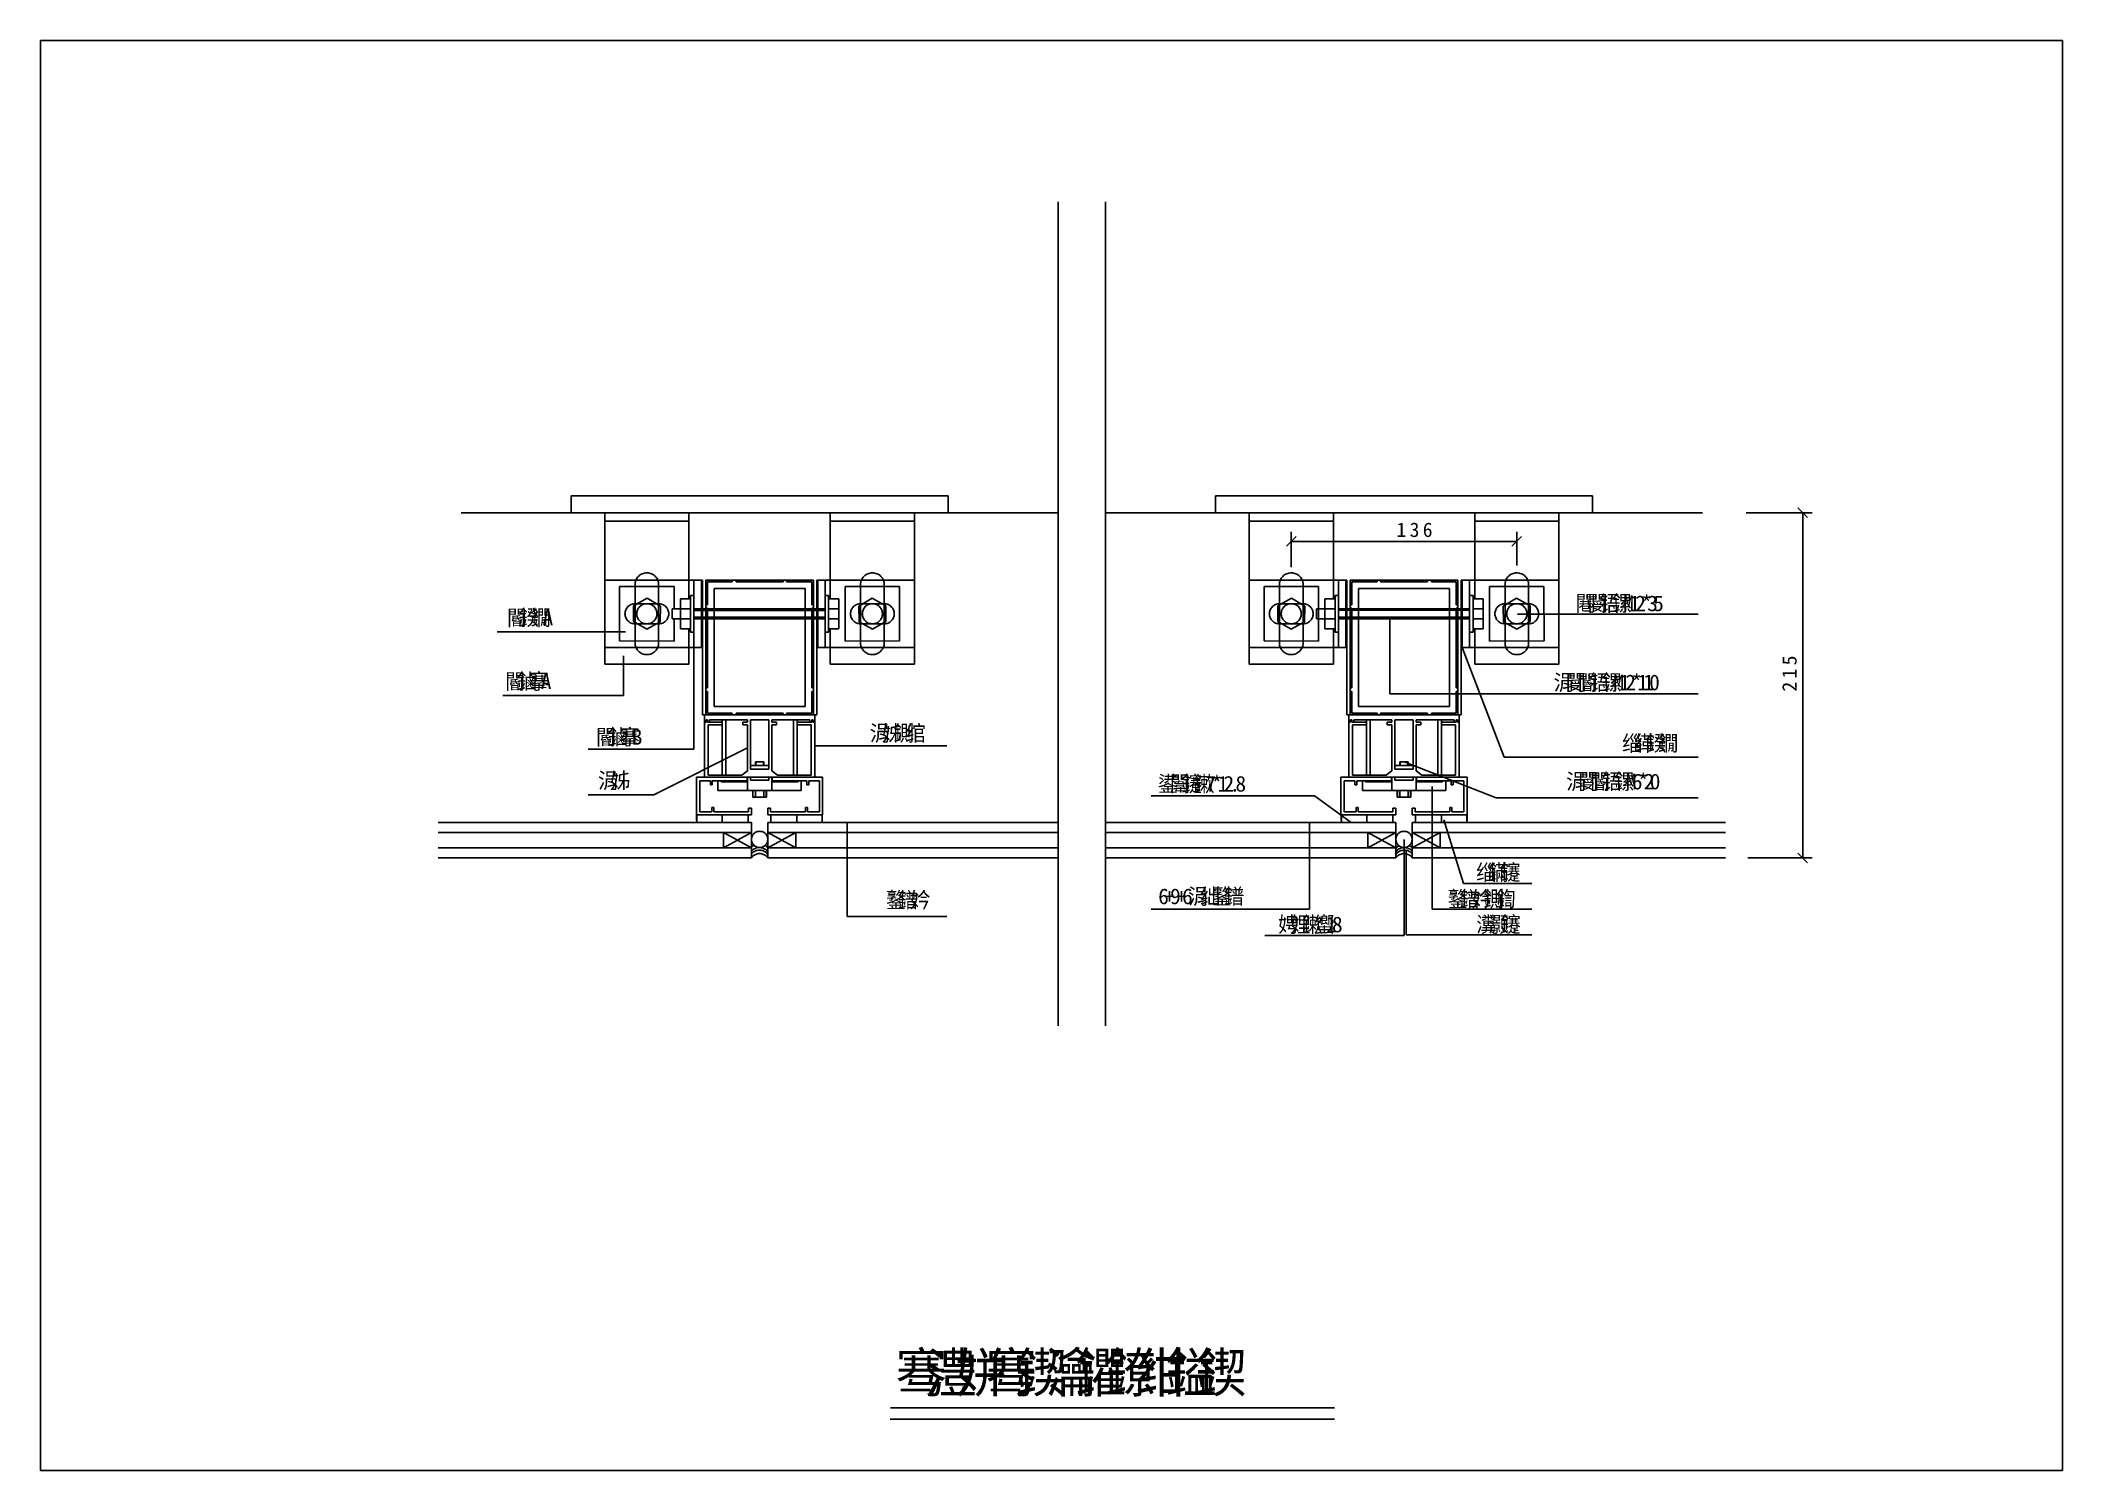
# Model space of a CAD drawing. Header units: metres. Extents: x 0 to 420, y 0 to 297.
import ezdxf

# ---------------------------------------------------------------- set-up
doc = ezdxf.new("R2010")
doc.units = ezdxf.units.M

msp = doc.modelspace()

# ---------------------------------------------------------------- linework, layer by layer
for p, q in [((420, 297), (0, 297)), ((0, 297), (0, 0)), ((420, 0), (420, 297)), ((211.39, 263.51), (211.39, 92.34)), ((221.21, 263.51), (221.21, 92.34)), ((188.53, 202.4), (110.22, 202.4)), ((110.22, 202.4), (110.22, 198.91)), ((110.22, 202.4), (110.22, 198.91)), ((188.53, 202.4), (188.53, 198.91)), ((188.53, 202.4), (188.53, 198.91)), ((244.07, 202.4), (322.37, 202.4)), ((244.07, 202.4), (244.07, 198.91)), ((244.07, 202.4), (244.07, 198.91)), ((322.37, 202.4), (322.37, 198.91)), ((322.37, 202.4), (322.37, 198.91)), ((211.39, 198.91), (87.36, 198.91)), ((117.22, 198.91), (117.22, 167.44)), ((134.7, 198.91), (134.7, 181.04)), ((164.06, 198.91), (164.06, 181.04)), ((181.54, 198.91), (181.54, 167.44)), ((221.21, 198.91), (345.23, 198.91)), ((251.06, 198.91), (251.06, 167.44)), ((268.54, 198.91), (268.54, 181.04)), ((297.9, 198.91), (297.9, 181.04)), ((315.38, 198.91), (315.38, 167.44)), ((354.25, 198.91), (368.02, 198.91)), ((367.02, 197.91), (365.02, 199.91)), ((366.02, 198.91), (366.02, 127.24)), ((117.22, 197.16), (134.7, 197.16)), ((181.54, 197.16), (164.06, 197.16)), ((251.06, 197.16), (268.54, 197.16)), ((260.8, 193.97), (258.8, 191.97)), ((259.8, 187.61), (259.8, 194.97)), ((315.38, 197.16), (297.9, 197.16)), ((305.64, 191.97), (307.64, 193.97)), ((306.64, 187.99), (306.64, 194.97)), ((259.8, 192.97), (306.64, 192.97)), ((117.22, 184.92), (137.49, 184.92)), ((135.74, 184.92), (135.74, 170.94)), ((137.28, 184.92), (137.28, 170.94)), ((137.49, 184.92), (137.49, 156.96)), ((138.19, 184.92), (138.19, 156.96)), ((160.57, 184.92), (138.19, 184.92)), ((143.7, 184.92), (143.7, 184.58)), ((144.5, 184.92), (144.5, 184.58)), ((154.26, 184.92), (154.26, 184.58)), ((154.93, 184.92), (154.93, 184.58)), ((160.57, 184.92), (160.57, 156.96)), ((161.26, 184.92), (161.26, 156.96)), ((181.54, 184.92), (161.26, 184.92)), ((161.48, 184.92), (161.48, 170.94)), ((163.01, 184.92), (163.01, 170.94)), ((251.06, 184.92), (271.33, 184.92)), ((269.59, 184.92), (269.59, 170.94)), ((271.12, 184.92), (271.12, 170.94)), ((271.33, 184.92), (271.33, 156.96)), ((272.03, 184.92), (272.03, 156.96)), ((272.03, 184.92), (294.41, 184.92)), ((277.66, 184.92), (277.66, 184.58)), ((278.34, 184.92), (278.34, 184.58)), ((288.1, 184.92), (288.1, 184.58)), ((288.9, 184.92), (288.9, 184.58)), ((294.41, 184.92), (294.41, 156.96)), ((295.11, 184.92), (295.11, 156.96)), ((315.38, 184.92), (295.11, 184.92)), ((295.32, 184.92), (295.32, 170.94)), ((296.85, 184.92), (296.85, 170.94)), ((131.62, 183.58), (120.3, 183.59)), ((120.3, 183.59), (120.3, 172.28)), ((125.99, 181.16), (123.18, 179.57)), ((123.51, 184.35), (123.51, 171.51)), ((128.76, 179.51), (125.99, 181.16)), ((128.4, 184.35), (128.4, 171.51)), ((131.61, 178.98), (131.62, 183.58)), ((132.95, 181.04), (132.95, 174.82)), ((132.95, 181.04), (135.05, 181.04)), ((135.05, 181.74), (135.05, 174.12)), ((135.05, 181.74), (135.74, 181.74)), ((138.54, 184.58), (138.54, 179.79)), ((143.7, 184.58), (138.54, 184.58)), ((139.94, 183.18), (139.94, 158.71)), ((158.82, 183.18), (139.94, 183.18)), ((154.26, 184.58), (144.5, 184.58)), ((160.22, 184.58), (154.93, 184.58)), ((158.82, 183.18), (158.82, 158.71)), ((160.22, 184.58), (160.22, 179.79)), ((163.71, 181.74), (163.01, 181.74)), ((163.71, 181.74), (163.71, 174.12)), ((165.81, 181.04), (163.71, 181.04)), ((165.81, 181.04), (165.81, 174.82)), ((167.14, 183.58), (178.45, 183.59)), ((167.15, 172.27), (167.14, 183.58)), ((169.99, 179.51), (172.77, 181.16)), ((170.35, 184.35), (170.35, 171.51)), ((172.77, 181.16), (175.58, 179.57)), ((175.25, 184.35), (175.25, 171.51)), ((178.45, 183.59), (178.46, 172.28)), ((254.15, 183.59), (254.14, 172.28)), ((265.46, 183.58), (254.15, 183.59)), ((259.83, 181.16), (257.02, 179.57)), ((257.35, 184.35), (257.35, 171.51)), ((262.61, 179.51), (259.83, 181.16)), ((262.24, 184.35), (262.24, 171.51)), ((265.45, 172.27), (265.46, 183.58)), ((266.79, 181.04), (266.79, 174.82)), ((266.79, 181.04), (268.89, 181.04)), ((268.89, 181.74), (268.89, 174.12)), ((268.89, 181.74), (269.59, 181.74)), ((272.38, 184.58), (272.38, 179.79)), ((272.38, 184.58), (277.66, 184.58)), ((273.78, 183.18), (273.78, 158.71)), ((273.78, 183.18), (292.66, 183.18)), ((278.34, 184.58), (288.1, 184.58)), ((288.9, 184.58), (294.06, 184.58)), ((292.66, 183.18), (292.66, 158.71)), ((294.06, 184.58), (294.06, 179.79)), ((297.55, 181.74), (296.85, 181.74)), ((297.55, 181.74), (297.55, 174.12)), ((299.65, 181.04), (297.55, 181.04)), ((299.65, 181.04), (299.65, 174.82)), ((300.98, 183.58), (312.29, 183.59)), ((300.99, 172.27), (300.98, 183.58)), ((303.83, 179.51), (306.61, 181.16)), ((304.2, 184.35), (304.2, 171.51)), ((306.61, 181.16), (309.42, 179.57)), ((309.09, 184.35), (309.09, 171.51)), ((312.29, 183.59), (312.3, 172.28)), ((123.18, 179.57), (123.15, 176.35)), ((123.51, 180.03), (128.4, 180.03)), ((128.73, 176.29), (128.76, 179.51)), ((131.2, 178.98), (131.2, 176.88)), ((132.95, 178.98), (131.2, 178.98)), ((132.95, 176.88), (131.2, 176.88)), ((131.61, 172.27), (131.61, 176.88)), ((132.95, 178.98), (135.05, 178.98)), ((132.95, 176.88), (135.05, 176.88)), ((163.01, 178.98), (135.74, 178.98)), ((163.01, 178.62), (135.74, 178.62)), ((162.94, 177.25), (135.74, 177.25)), ((163.01, 176.88), (135.74, 176.88)), ((138.19, 179.79), (138.54, 179.79)), ((138.19, 179.07), (138.54, 179.07)), ((138.54, 179.07), (138.54, 162.53)), ((138.54, 179.07), (138.54, 162.53)), ((160.57, 179.79), (160.22, 179.79)), ((160.22, 179.07), (160.22, 162.53)), ((160.57, 179.07), (160.22, 179.07)), ((165.81, 178.98), (163.71, 178.98)), ((165.81, 176.88), (163.71, 176.88)), ((170.03, 176.29), (169.99, 179.51)), ((175.25, 180.03), (170.35, 180.03)), ((175.58, 179.57), (175.61, 176.35)), ((257.02, 179.57), (256.99, 176.35)), ((257.35, 180.03), (262.24, 180.03)), ((262.57, 176.29), (262.61, 179.51)), ((265.04, 178.98), (265.04, 176.88)), ((265.04, 178.98), (266.79, 178.98)), ((265.04, 176.88), (266.79, 176.88)), ((266.79, 178.98), (268.89, 178.98)), ((266.79, 176.88), (268.89, 176.88)), ((269.59, 178.98), (296.85, 178.98)), ((269.59, 178.69), (296.85, 178.69)), ((269.59, 176.88), (296.85, 176.88)), ((269.66, 177.25), (296.93, 177.25)), ((272.03, 179.79), (272.38, 179.79)), ((272.03, 179.07), (272.38, 179.07)), ((272.38, 179.07), (272.38, 162.53)), ((280.26, 176.88), (280.26, 161.31)), ((294.41, 179.79), (294.06, 179.79)), ((294.06, 179.07), (294.06, 162.53)), ((294.06, 179.07), (294.06, 162.53)), ((294.41, 179.07), (294.06, 179.07)), ((299.65, 178.98), (297.55, 178.98)), ((299.65, 176.88), (297.55, 176.88)), ((303.87, 176.29), (303.83, 179.51)), ((309.09, 180.03), (304.2, 180.03)), ((306.78, 177.86), (344.3, 177.86)), ((309.42, 179.57), (309.45, 176.35)), ((121.54, 174.17), (94.85, 174.17)), ((120.3, 172.28), (131.61, 172.27)), ((123.15, 176.35), (125.92, 174.71)), ((123.51, 175.84), (128.4, 175.84)), ((125.92, 174.71), (128.73, 176.29)), ((132.95, 174.82), (135.05, 174.82)), ((134.7, 174.82), (134.7, 167.44)), ((135.05, 174.12), (135.74, 174.12)), ((135.74, 174.12), (135.74, 149.83)), ((163.71, 174.12), (163.01, 174.12)), ((165.81, 174.82), (163.71, 174.82)), ((164.06, 174.82), (164.06, 167.44)), ((178.46, 172.28), (167.15, 172.27)), ((172.84, 174.71), (170.03, 176.29)), ((175.25, 175.84), (170.35, 175.84)), ((175.61, 176.35), (172.84, 174.71)), ((254.14, 172.28), (265.45, 172.27)), ((256.99, 176.35), (259.76, 174.71)), ((257.35, 175.84), (262.24, 175.84)), ((259.76, 174.71), (262.57, 176.29)), ((266.79, 174.82), (268.89, 174.82)), ((268.54, 174.82), (268.54, 167.44)), ((268.89, 174.12), (269.59, 174.12)), ((297.55, 174.12), (296.85, 174.12)), ((299.65, 174.82), (297.55, 174.82)), ((297.9, 174.82), (297.9, 167.44)), ((312.3, 172.28), (300.99, 172.27)), ((306.68, 174.71), (303.87, 176.29)), ((309.09, 175.84), (304.2, 175.84)), ((309.45, 176.35), (306.68, 174.71)), ((117.22, 170.94), (137.49, 170.94)), ((121.1, 169.17), (121.1, 160.98)), ((181.54, 170.94), (161.26, 170.94)), ((251.06, 170.94), (271.33, 170.94)), ((315.38, 170.94), (295.11, 170.94)), ((295.32, 170.94), (304.02, 148.18)), ((117.22, 167.44), (134.7, 167.44)), ((181.54, 167.44), (164.06, 167.44)), ((251.06, 167.44), (268.54, 167.44)), ((315.38, 167.44), (297.9, 167.44)), ((121.1, 160.98), (96.07, 160.98)), ((138.19, 162.53), (138.54, 162.53)), ((138.19, 161.81), (138.54, 161.81)), ((138.54, 161.81), (138.54, 157.31)), ((160.57, 162.53), (160.22, 162.53)), ((160.22, 161.81), (160.22, 157.31)), ((160.57, 161.81), (160.22, 161.81)), ((272.03, 162.53), (272.38, 162.53)), ((272.03, 161.81), (272.38, 161.81)), ((272.38, 161.81), (272.38, 157.31)), ((280.26, 161.31), (344.3, 161.31)), ((294.41, 162.53), (294.06, 162.53)), ((294.06, 161.81), (294.06, 157.31)), ((294.41, 161.81), (294.06, 161.81)), ((161.26, 156.96), (137.49, 156.96)), ((137.93, 156.96), (137.93, 143.99)), ((137.93, 155.4), (138.28, 155.4)), ((138.28, 155.93), (138.28, 155.4)), ((138.57, 155.93), (138.28, 155.93)), ((143.7, 157.31), (138.54, 157.31)), ((138.57, 155.93), (138.57, 155.4)), ((138.57, 155.4), (141.57, 155.4)), ((143.76, 155.93), (138.94, 155.93)), ((138.94, 155.93), (138.94, 155.4)), ((158.82, 158.71), (139.94, 158.71)), ((141.57, 155.93), (141.57, 144.41)), ((142.34, 155.93), (142.34, 144.41)), ((143.7, 156.96), (143.7, 157.31)), ((143.76, 155.93), (146.84, 155.93)), ((154.26, 157.31), (144.5, 157.31)), ((154.26, 157.31), (144.5, 157.31)), ((144.5, 156.96), (144.5, 157.31)), ((145.88, 155.4), (146.84, 155.4)), ((145.88, 154.86), (145.88, 155.4)), ((146.84, 155.93), (146.84, 155.4)), ((147.47, 155.93), (147.47, 145.64)), ((147.47, 155.93), (147.47, 145.64)), ((151.29, 155.93), (147.47, 155.93)), ((147.47, 155.93), (151.29, 155.93)), ((151.29, 155.93), (151.29, 145.64)), ((151.29, 155.93), (151.29, 145.64)), ((151.92, 155.93), (151.92, 155.4)), ((155, 155.93), (151.92, 155.93)), ((152.87, 155.4), (151.92, 155.4)), ((152.87, 154.86), (152.87, 155.4)), ((154.26, 156.96), (154.26, 157.31)), ((160.22, 157.31), (154.93, 157.31)), ((154.93, 156.96), (154.93, 157.31)), ((155, 155.93), (159.82, 155.93)), ((156.42, 155.93), (156.42, 144.41)), ((157.18, 155.93), (157.18, 144.41)), ((160.19, 155.4), (157.18, 155.4)), ((159.82, 155.93), (159.82, 155.4)), ((160.19, 155.93), (160.19, 155.4)), ((160.19, 155.93), (160.48, 155.93)), ((160.48, 155.93), (160.48, 155.4)), ((160.83, 155.4), (160.48, 155.4)), ((160.83, 156.96), (160.83, 143.99)), ((271.33, 156.96), (295.11, 156.96)), ((271.77, 156.96), (271.77, 143.99)), ((271.77, 155.4), (272.12, 155.4)), ((272.12, 155.93), (272.12, 155.4)), ((272.41, 155.93), (272.12, 155.93)), ((272.38, 157.31), (277.66, 157.31)), ((272.41, 155.93), (272.41, 155.4)), ((272.41, 155.4), (275.41, 155.4)), ((277.6, 155.93), (272.78, 155.93)), ((272.78, 155.93), (272.78, 155.4)), ((273.78, 158.71), (292.66, 158.71)), ((275.41, 155.93), (275.41, 144.41)), ((276.18, 155.93), (276.18, 144.41)), ((277.6, 155.93), (280.68, 155.93)), ((277.66, 156.96), (277.66, 157.31)), ((278.34, 157.31), (288.1, 157.31)), ((278.34, 157.31), (288.1, 157.31)), ((278.34, 156.96), (278.34, 157.31)), ((279.72, 155.4), (280.68, 155.4)), ((279.72, 154.86), (279.72, 155.4)), ((280.68, 155.93), (280.68, 155.4)), ((285.13, 155.93), (281.31, 155.93)), ((281.31, 155.93), (285.13, 155.93)), ((281.31, 155.93), (281.31, 145.64)), ((281.31, 155.93), (281.31, 145.64)), ((285.13, 155.93), (285.13, 145.64)), ((285.13, 155.93), (285.13, 145.64)), ((285.76, 155.93), (285.76, 155.4)), ((288.84, 155.93), (285.76, 155.93)), ((286.72, 155.4), (285.76, 155.4)), ((286.72, 154.86), (286.72, 155.4)), ((288.1, 156.96), (288.1, 157.31)), ((288.84, 155.93), (293.66, 155.93)), ((288.9, 157.31), (294.06, 157.31)), ((288.9, 156.96), (288.9, 157.31)), ((290.26, 155.93), (290.26, 144.41)), ((291.03, 155.93), (291.03, 144.41)), ((294.03, 155.4), (291.03, 155.4)), ((293.66, 155.93), (293.66, 155.4)), ((294.03, 155.93), (294.03, 155.4)), ((294.03, 155.93), (294.32, 155.93)), ((294.32, 155.93), (294.32, 155.4)), ((294.67, 155.4), (294.32, 155.4)), ((294.67, 156.96), (294.67, 143.99)), ((138.7, 154.86), (138.7, 144.41)), ((138.7, 154.86), (141.57, 154.86)), ((145.88, 154.86), (146.84, 154.86)), ((146.84, 154.86), (146.84, 145.32)), ((151.92, 154.86), (151.92, 145.32)), ((152.87, 154.86), (151.92, 154.86)), ((160.06, 154.86), (157.18, 154.86)), ((160.06, 154.86), (160.06, 144.41)), ((272.54, 154.86), (272.54, 144.41)), ((272.54, 154.86), (275.41, 154.86)), ((279.72, 154.86), (280.68, 154.86)), ((280.68, 154.86), (280.68, 145.32)), ((285.76, 154.86), (285.76, 145.32)), ((286.72, 154.86), (285.76, 154.86)), ((293.9, 154.86), (291.03, 154.86)), ((293.9, 154.86), (293.9, 144.41)), ((135.74, 149.83), (113.75, 149.83)), ((146.84, 150.09), (127.41, 140.32)), ((150.2, 147.21), (148.5, 147.21)), ((148.5, 147.21), (148.5, 146.44)), ((148.56, 147.21), (150.26, 147.21)), ((148.56, 146.44), (148.56, 147.21)), ((150.2, 146.44), (150.2, 147.21)), ((150.26, 147.21), (150.26, 146.44)), ((160.83, 150.48), (188.27, 150.48)), ((284.04, 147.21), (282.34, 147.21)), ((282.34, 147.21), (282.34, 146.44)), ((282.4, 147.21), (284.1, 147.21)), ((282.4, 146.44), (282.4, 147.21)), ((283.25, 147.21), (302.39, 139.69)), ((284.04, 146.44), (284.04, 147.21)), ((284.1, 147.21), (284.1, 146.44)), ((304.02, 148.18), (344.3, 148.18)), ((136.29, 143.99), (136.29, 136.17)), ((146.77, 143.99), (136.29, 143.99)), ((136.94, 143.27), (136.94, 136.83)), ((139.14, 143.27), (136.94, 143.27)), ((138.7, 144.41), (141.57, 144.41)), ((139.14, 143.27), (139.14, 142.39)), ((146.77, 143.27), (139.55, 143.27)), ((139.55, 142.39), (139.55, 143.27)), ((140.73, 141.24), (140.73, 143.27)), ((141.4, 143.02), (141.4, 143.27)), ((146.77, 143.02), (141.4, 143.02)), ((142.34, 144.41), (141.57, 144.41)), ((142.34, 144.41), (145.67, 144.41)), ((145.67, 144.41), (146.84, 145.32)), ((151.98, 143.99), (145.88, 143.99)), ((146.77, 143.99), (152.87, 143.99)), ((146.77, 143.99), (146.77, 143.02)), ((146.86, 143.99), (146.86, 141.24)), ((147.45, 143.39), (147.45, 143.99)), ((151.28, 143.39), (147.45, 143.39)), ((147.47, 146.44), (151.29, 146.44)), ((151.29, 146.44), (147.47, 146.44)), ((151.29, 145.64), (147.47, 145.64)), ((147.47, 145.64), (151.29, 145.64)), ((147.48, 143.99), (147.48, 143.39)), ((147.48, 143.39), (151.31, 143.39)), ((151.28, 143.99), (151.28, 143.39)), ((151.31, 143.39), (151.31, 143.99)), ((151.9, 143.99), (151.9, 141.24)), ((153.09, 144.41), (151.92, 145.32)), ((151.98, 143.99), (162.47, 143.99)), ((151.98, 143.99), (151.98, 143.02)), ((151.98, 143.27), (159.2, 143.27)), ((151.98, 143.02), (157.36, 143.02)), ((156.42, 144.41), (153.09, 144.41)), ((156.42, 144.41), (157.18, 144.41)), ((160.06, 144.41), (157.18, 144.41)), ((157.36, 143.02), (157.36, 143.27)), ((158.02, 141.24), (158.02, 143.27)), ((159.2, 142.39), (159.2, 143.27)), ((159.62, 143.27), (159.62, 142.39)), ((159.62, 143.27), (161.82, 143.27)), ((161.82, 143.27), (161.82, 136.83)), ((162.47, 143.99), (162.47, 136.17)), ((270.13, 143.99), (270.13, 136.17)), ((280.62, 143.99), (270.13, 143.99)), ((270.78, 143.27), (270.78, 136.83)), ((272.98, 143.27), (270.78, 143.27)), ((272.54, 144.41), (275.41, 144.41)), ((272.98, 143.27), (272.98, 142.39)), ((280.62, 143.27), (273.39, 143.27)), ((273.39, 142.39), (273.39, 143.27)), ((274.57, 141.24), (274.57, 143.27)), ((275.24, 143.02), (275.24, 143.27)), ((280.62, 143.02), (275.24, 143.02)), ((276.18, 144.41), (275.41, 144.41)), ((276.18, 144.41), (279.51, 144.41)), ((279.51, 144.41), (280.68, 145.32)), ((285.82, 143.99), (279.72, 143.99)), ((280.62, 143.99), (286.72, 143.99)), ((280.62, 143.99), (280.62, 143.02)), ((280.7, 143.99), (280.7, 141.24)), ((281.29, 143.39), (281.29, 143.99)), ((285.12, 143.39), (281.29, 143.39)), ((281.31, 146.44), (285.13, 146.44)), ((285.13, 146.44), (281.31, 146.44)), ((285.13, 145.64), (281.31, 145.64)), ((281.31, 145.64), (285.13, 145.64)), ((281.32, 143.99), (281.32, 143.39)), ((281.32, 143.39), (285.15, 143.39)), ((285.12, 143.99), (285.12, 143.39)), ((285.15, 143.39), (285.15, 143.99)), ((285.74, 143.99), (285.74, 141.24)), ((286.93, 144.41), (285.76, 145.32)), ((285.82, 143.99), (296.31, 143.99)), ((285.82, 143.99), (285.82, 143.02)), ((285.82, 143.27), (293.04, 143.27)), ((285.82, 143.02), (291.2, 143.02)), ((290.26, 144.41), (286.93, 144.41)), ((290.26, 144.41), (291.03, 144.41)), ((293.9, 144.41), (291.03, 144.41)), ((291.2, 143.02), (291.2, 143.27)), ((291.87, 141.24), (291.87, 143.27)), ((293.04, 142.39), (293.04, 143.27)), ((293.46, 143.27), (295.66, 143.27)), ((293.46, 143.27), (293.46, 142.39)), ((295.66, 143.27), (295.66, 136.83)), ((296.31, 143.99), (296.31, 136.17)), ((127.41, 140.32), (113.75, 140.32)), ((139.14, 142.39), (139.55, 142.39)), ((151.9, 141.24), (140.73, 141.24)), ((146.86, 141.24), (158.02, 141.24)), ((147.98, 141.24), (147.98, 139.88)), ((147.98, 139.88), (150.76, 139.88)), ((147.99, 139.89), (147.99, 141.24)), ((150.78, 139.88), (147.99, 139.88)), ((148.5, 141.24), (148.5, 139.89)), ((148.52, 141.24), (148.52, 139.89)), ((150.24, 141.24), (150.24, 139.89)), ((150.26, 141.24), (150.26, 139.89)), ((150.76, 139.89), (150.76, 141.24)), ((150.78, 141.24), (150.78, 139.88)), ((159.62, 142.39), (159.2, 142.39)), ((264.63, 140.09), (230.69, 140.09)), ((272.27, 134.58), (264.63, 140.09)), ((272.98, 142.39), (273.39, 142.39)), ((285.74, 141.24), (274.57, 141.24)), ((280.7, 141.24), (291.87, 141.24)), ((281.82, 141.24), (281.82, 139.88)), ((281.82, 139.88), (284.6, 139.88)), ((281.84, 139.89), (281.84, 141.24)), ((284.62, 139.88), (281.84, 139.88)), ((282.34, 141.24), (282.34, 139.89)), ((282.36, 141.24), (282.36, 139.89)), ((284.08, 141.24), (284.08, 139.89)), ((284.1, 141.24), (284.1, 139.89)), ((284.6, 139.89), (284.6, 141.24)), ((284.62, 141.24), (284.62, 139.88)), ((289.06, 142.03), (289.06, 116.57)), ((293.46, 142.39), (293.04, 142.39)), ((302.39, 139.69), (344.3, 139.69)), ((147.66, 134.58), (82.59, 134.58)), ((147.03, 136.17), (136.29, 136.17)), ((136.29, 136.17), (136.29, 135.11)), ((136.29, 135.11), (136.34, 134.96)), ((136.34, 134.58), (136.34, 136.17)), ((147.09, 136.2), (136.6, 136.2)), ((139.45, 136.83), (136.94, 136.83)), ((139.45, 137.71), (139.87, 137.71)), ((139.45, 136.83), (139.45, 137.71)), ((139.87, 137.71), (139.87, 136.83)), ((147.09, 136.83), (139.87, 136.83)), ((141.63, 136.17), (141.63, 134.58)), ((147.03, 136.17), (147.03, 134.58)), ((147.09, 137.54), (147.68, 137.54)), ((147.09, 136.83), (147.09, 137.54)), ((147.09, 137.54), (147.09, 136.83)), ((147.68, 136.19), (147.09, 136.19)), ((147.66, 134.58), (147.66, 127.24)), ((147.68, 137.54), (147.68, 136.19)), ((151.07, 137.54), (151.07, 136.19)), ((151.66, 137.54), (151.07, 137.54)), ((151.07, 136.19), (151.66, 136.19)), ((211.33, 134.58), (151.1, 134.58)), ((151.1, 134.58), (151.1, 127.24)), ((151.66, 137.54), (151.66, 136.83)), ((151.66, 136.83), (151.66, 137.54)), ((151.66, 136.83), (158.89, 136.83)), ((151.66, 136.2), (162.16, 136.2)), ((151.72, 136.17), (162.47, 136.17)), ((162.41, 136.17), (151.72, 136.17)), ((151.72, 136.17), (151.72, 134.58)), ((157.13, 136.17), (157.13, 134.58)), ((159.31, 137.71), (158.89, 137.71)), ((158.89, 137.71), (158.89, 136.83)), ((159.31, 136.83), (159.31, 137.71)), ((159.31, 136.83), (161.82, 136.83)), ((162.35, 134.58), (162.35, 136.17)), ((162.4, 135.11), (162.35, 134.96)), ((162.4, 136.17), (162.4, 135.11)), ((167.59, 134.58), (167.59, 115.05)), ((221.27, 134.58), (281.5, 134.58)), ((263.61, 134.58), (263.61, 116.58)), ((280.87, 136.17), (270.13, 136.17)), ((270.19, 136.17), (280.87, 136.17)), ((270.19, 136.17), (270.19, 135.11)), ((270.19, 135.11), (270.25, 134.96)), ((270.25, 134.58), (270.25, 136.17)), ((273.29, 136.83), (270.78, 136.83)), ((273.29, 137.71), (273.71, 137.71)), ((273.29, 136.83), (273.29, 137.71)), ((273.71, 137.71), (273.71, 136.83)), ((280.93, 136.83), (273.71, 136.83)), ((275.47, 136.17), (275.47, 134.58)), ((280.87, 136.17), (280.87, 134.58)), ((280.93, 137.54), (281.52, 137.54)), ((280.93, 136.83), (280.93, 137.54)), ((280.93, 137.54), (280.93, 136.83)), ((281.52, 136.19), (280.93, 136.19)), ((281.5, 134.58), (281.5, 127.24)), ((281.52, 137.54), (281.52, 136.19)), ((284.92, 137.54), (284.92, 136.19)), ((285.51, 137.54), (284.92, 137.54)), ((284.92, 136.19), (285.51, 136.19)), ((284.94, 134.58), (350.01, 134.58)), ((284.94, 134.58), (284.94, 127.24)), ((285.51, 136.83), (285.51, 137.54)), ((285.51, 137.54), (285.51, 136.83)), ((285.51, 136.83), (292.73, 136.83)), ((285.57, 136.17), (296.31, 136.17)), ((285.57, 136.17), (285.57, 134.58)), ((290.97, 136.17), (290.97, 134.58)), ((291.5, 135.11), (295.59, 121.93)), ((293.15, 137.71), (292.73, 137.71)), ((292.73, 137.71), (292.73, 136.83)), ((293.15, 136.83), (293.15, 137.71)), ((293.15, 136.83), (295.66, 136.83)), ((296.26, 134.58), (296.26, 136.17)), ((296.31, 135.11), (296.26, 134.96)), ((296.31, 136.17), (296.31, 135.11)), ((147.66, 132.49), (82.59, 132.49)), ((141.88, 132.49), (147.66, 129.34)), ((141.88, 129.34), (147.66, 132.49)), ((141.88, 132.49), (141.88, 129.34)), ((211.33, 132.49), (151.1, 132.49)), ((156.88, 129.34), (151.1, 132.49)), ((156.88, 132.49), (151.1, 129.34)), ((156.88, 132.49), (156.88, 129.34)), ((221.27, 132.49), (281.5, 132.49)), ((275.72, 132.49), (281.5, 129.34)), ((275.72, 129.34), (281.5, 132.49)), ((275.72, 132.49), (275.72, 129.34)), ((283.22, 131.07), (283.22, 111.13)), ((284.94, 132.49), (350.01, 132.49)), ((290.72, 129.34), (284.94, 132.49)), ((290.72, 132.49), (284.94, 129.34)), ((290.72, 132.49), (290.72, 129.34)), ((147.66, 129.34), (82.59, 129.34)), ((147.66, 127.24), (82.59, 127.24)), ((211.33, 129.34), (151.1, 129.34)), ((211.33, 127.24), (151.1, 127.24)), ((221.27, 129.34), (281.5, 129.34)), ((221.27, 127.24), (281.5, 127.24)), ((283.7, 128.8), (283.7, 111.28)), ((284.94, 129.34), (350.01, 129.34)), ((284.94, 127.24), (350.01, 127.24)), ((354.6, 127.24), (368.02, 127.24)), ((365.02, 128.24), (367.02, 126.24)), ((295.59, 121.93), (309.79, 121.93)), ((167.59, 115.05), (188.27, 115.05)), ((263.61, 116.58), (230.69, 116.58)), ((289.06, 116.57), (309.79, 116.57)), ((283.22, 111.13), (254.34, 111.13)), ((283.7, 111.28), (309.79, 111.28)), ((176.56, 13.05), (268.78, 13.05)), ((176.47, 10.65), (268.78, 10.65)), ((0, 0), (420, 0))]:
    msp.add_line(p, q)
for points in [[(128.4, 184.35), (128.39, 184.42), (128.33, 184.66), (128.25, 184.89), (128.14, 185.11), (128.02, 185.32), (127.87, 185.51), (127.71, 185.69), (127.53, 185.86), (127.33, 186), (127.13, 186.13), (126.91, 186.23), (126.68, 186.31), (126.44, 186.37), (126.2, 186.41), (125.96, 186.42), (125.71, 186.41), (125.47, 186.37), (125.24, 186.31), (125.01, 186.23), (124.79, 186.13), (124.58, 186), (124.38, 185.86), (124.2, 185.69), (124.04, 185.51), (123.89, 185.32), (123.77, 185.11), (123.66, 184.89), (123.58, 184.66), (123.52, 184.42), (123.51, 184.35)], [(175.25, 184.35), (175.24, 184.42), (175.18, 184.66), (175.09, 184.89), (174.99, 185.11), (174.87, 185.32), (174.72, 185.51), (174.56, 185.69), (174.38, 185.86), (174.18, 186), (173.97, 186.13), (173.75, 186.23), (173.52, 186.31), (173.29, 186.37), (173.04, 186.41), (172.8, 186.42), (172.56, 186.41), (172.32, 186.37), (172.08, 186.31), (171.85, 186.23), (171.63, 186.13), (171.42, 186), (171.23, 185.86), (171.05, 185.69), (170.88, 185.51), (170.74, 185.32), (170.61, 185.11), (170.51, 184.89), (170.43, 184.66), (170.37, 184.42), (170.35, 184.35)], [(262.24, 184.35), (262.23, 184.42), (262.17, 184.66), (262.09, 184.89), (261.99, 185.11), (261.86, 185.32), (261.72, 185.51), (261.55, 185.69), (261.37, 185.86), (261.18, 186), (260.97, 186.13), (260.75, 186.23), (260.52, 186.31), (260.28, 186.37), (260.04, 186.41), (259.8, 186.42), (259.55, 186.41), (259.31, 186.37), (259.08, 186.31), (258.85, 186.23), (258.63, 186.13), (258.42, 186), (258.22, 185.86), (258.04, 185.69), (257.88, 185.51), (257.73, 185.32), (257.61, 185.11), (257.5, 184.89), (257.42, 184.66), (257.36, 184.42), (257.35, 184.35)], [(309.09, 184.35), (309.08, 184.42), (309.02, 184.66), (308.94, 184.89), (308.83, 185.11), (308.71, 185.32), (308.56, 185.51), (308.4, 185.69), (308.22, 185.86), (308.02, 186), (307.81, 186.13), (307.59, 186.23), (307.36, 186.31), (307.13, 186.37), (306.89, 186.41), (306.64, 186.42), (306.4, 186.41), (306.16, 186.37), (305.92, 186.31), (305.69, 186.23), (305.47, 186.13), (305.26, 186), (305.07, 185.86), (304.89, 185.69), (304.72, 185.51), (304.58, 185.32), (304.45, 185.11), (304.35, 184.89), (304.27, 184.66), (304.21, 184.42), (304.2, 184.35)], [(123.51, 180.03), (123.31, 180.02), (123.1, 179.99), (122.9, 179.94), (122.71, 179.87), (122.52, 179.78), (122.35, 179.68), (122.18, 179.55), (122.03, 179.42), (121.89, 179.26), (121.77, 179.1), (121.66, 178.92), (121.57, 178.74), (121.5, 178.54), (121.45, 178.34), (121.42, 178.14), (121.41, 177.93), (121.42, 177.73), (121.45, 177.52), (121.5, 177.32), (121.57, 177.13), (121.66, 176.94), (121.77, 176.77), (121.89, 176.6), (122.03, 176.45), (122.18, 176.31), (122.35, 176.19), (122.52, 176.08), (122.71, 175.99), (122.9, 175.93), (123.1, 175.88), (123.31, 175.85), (123.51, 175.84)], [(128.05, 177.93), (128.04, 178.14), (128.01, 178.34), (127.96, 178.54), (127.89, 178.74), (127.81, 178.92), (127.7, 179.1), (127.58, 179.26), (127.44, 179.42), (127.29, 179.55), (127.12, 179.68), (126.94, 179.78), (126.76, 179.87), (126.56, 179.94), (126.36, 179.99), (126.16, 180.02), (125.96, 180.03), (125.75, 180.02), (125.55, 179.99), (125.35, 179.94), (125.15, 179.87), (124.97, 179.78), (124.79, 179.68), (124.63, 179.55), (124.47, 179.42), (124.33, 179.26), (124.21, 179.1), (124.11, 178.92), (124.02, 178.74), (123.95, 178.54), (123.9, 178.34), (123.87, 178.14), (123.86, 177.93), (123.87, 177.73), (123.9, 177.52), (123.95, 177.32), (124.02, 177.13), (124.11, 176.94), (124.21, 176.77), (124.33, 176.6), (124.47, 176.45), (124.63, 176.31), (124.79, 176.19), (124.97, 176.08), (125.15, 175.99), (125.35, 175.93), (125.55, 175.88), (125.75, 175.85), (125.96, 175.84), (126.16, 175.85), (126.36, 175.88), (126.56, 175.93), (126.76, 175.99), (126.94, 176.08), (127.12, 176.19), (127.29, 176.31), (127.44, 176.45), (127.58, 176.6), (127.7, 176.77), (127.81, 176.94), (127.89, 177.13), (127.96, 177.32), (128.01, 177.52), (128.04, 177.73), (128.05, 177.93)], [(128.4, 175.84), (128.61, 175.85), (128.81, 175.88), (129.01, 175.93), (129.2, 175.99), (129.39, 176.08), (129.57, 176.19), (129.73, 176.31), (129.88, 176.45), (130.02, 176.6), (130.14, 176.77), (130.25, 176.94), (130.34, 177.13), (130.41, 177.32), (130.46, 177.52), (130.49, 177.73), (130.5, 177.93), (130.49, 178.14), (130.46, 178.34), (130.41, 178.54), (130.34, 178.74), (130.25, 178.92), (130.14, 179.1), (130.02, 179.26), (129.88, 179.42), (129.73, 179.55), (129.57, 179.68), (129.39, 179.78), (129.2, 179.87), (129.01, 179.94), (128.81, 179.99), (128.61, 180.02), (128.4, 180.03)], [(170.35, 180.03), (170.15, 180.02), (169.95, 179.99), (169.75, 179.94), (169.55, 179.87), (169.37, 179.78), (169.19, 179.68), (169.03, 179.55), (168.87, 179.42), (168.74, 179.26), (168.61, 179.1), (168.51, 178.92), (168.42, 178.74), (168.35, 178.54), (168.3, 178.34), (168.27, 178.14), (168.26, 177.93), (168.27, 177.73), (168.3, 177.52), (168.35, 177.32), (168.42, 177.13), (168.51, 176.94), (168.61, 176.77), (168.74, 176.6), (168.87, 176.45), (169.03, 176.31), (169.19, 176.19), (169.37, 176.08), (169.55, 175.99), (169.75, 175.93), (169.95, 175.88), (170.15, 175.85), (170.35, 175.84)], [(174.9, 177.93), (174.89, 178.14), (174.86, 178.34), (174.81, 178.54), (174.74, 178.74), (174.65, 178.92), (174.55, 179.1), (174.42, 179.26), (174.28, 179.42), (174.13, 179.55), (173.97, 179.68), (173.79, 179.78), (173.6, 179.87), (173.41, 179.94), (173.21, 179.99), (173.01, 180.02), (172.8, 180.03), (172.6, 180.02), (172.39, 179.99), (172.19, 179.94), (172, 179.87), (171.81, 179.78), (171.64, 179.68), (171.47, 179.55), (171.32, 179.42), (171.18, 179.26), (171.06, 179.1), (170.95, 178.92), (170.86, 178.74), (170.79, 178.54), (170.74, 178.34), (170.71, 178.14), (170.7, 177.93), (170.71, 177.73), (170.74, 177.52), (170.79, 177.32), (170.86, 177.13), (170.95, 176.94), (171.06, 176.77), (171.18, 176.6), (171.32, 176.45), (171.47, 176.31), (171.64, 176.19), (171.81, 176.08), (172, 175.99), (172.19, 175.93), (172.39, 175.88), (172.6, 175.85), (172.8, 175.84), (173.01, 175.85), (173.21, 175.88), (173.41, 175.93), (173.6, 175.99), (173.79, 176.08), (173.97, 176.19), (174.13, 176.31), (174.28, 176.45), (174.42, 176.6), (174.55, 176.77), (174.65, 176.94), (174.74, 177.13), (174.81, 177.32), (174.86, 177.52), (174.89, 177.73), (174.9, 177.93)], [(175.25, 175.84), (175.45, 175.85), (175.66, 175.88), (175.85, 175.93), (176.05, 175.99), (176.23, 176.08), (176.41, 176.19), (176.58, 176.31), (176.73, 176.45), (176.87, 176.6), (176.99, 176.77), (177.1, 176.94), (177.18, 177.13), (177.25, 177.32), (177.3, 177.52), (177.33, 177.73), (177.34, 177.93), (177.33, 178.14), (177.3, 178.34), (177.25, 178.54), (177.18, 178.74), (177.1, 178.92), (176.99, 179.1), (176.87, 179.26), (176.73, 179.42), (176.58, 179.55), (176.41, 179.68), (176.23, 179.78), (176.05, 179.87), (175.85, 179.94), (175.66, 179.99), (175.45, 180.02), (175.25, 180.03)], [(257.35, 180.03), (257.15, 180.02), (256.94, 179.99), (256.74, 179.94), (256.55, 179.87), (256.36, 179.78), (256.19, 179.68), (256.02, 179.55), (255.87, 179.42), (255.73, 179.26), (255.61, 179.1), (255.5, 178.92), (255.41, 178.74), (255.35, 178.54), (255.3, 178.34), (255.26, 178.14), (255.25, 177.93), (255.26, 177.73), (255.3, 177.52), (255.35, 177.32), (255.41, 177.13), (255.5, 176.94), (255.61, 176.77), (255.73, 176.6), (255.87, 176.45), (256.02, 176.31), (256.19, 176.19), (256.36, 176.08), (256.55, 175.99), (256.74, 175.93), (256.94, 175.88), (257.15, 175.85), (257.35, 175.84)], [(261.89, 177.93), (261.88, 178.14), (261.85, 178.34), (261.8, 178.54), (261.74, 178.74), (261.65, 178.92), (261.54, 179.1), (261.42, 179.26), (261.28, 179.42), (261.13, 179.55), (260.96, 179.68), (260.79, 179.78), (260.6, 179.87), (260.41, 179.94), (260.21, 179.99), (260, 180.02), (259.8, 180.03), (259.59, 180.02), (259.39, 179.99), (259.19, 179.94), (258.99, 179.87), (258.81, 179.78), (258.63, 179.68), (258.47, 179.55), (258.31, 179.42), (258.18, 179.26), (258.05, 179.1), (257.95, 178.92), (257.86, 178.74), (257.79, 178.54), (257.74, 178.34), (257.71, 178.14), (257.7, 177.93), (257.71, 177.73), (257.74, 177.52), (257.79, 177.32), (257.86, 177.13), (257.95, 176.94), (258.05, 176.77), (258.18, 176.6), (258.31, 176.45), (258.47, 176.31), (258.63, 176.19), (258.81, 176.08), (258.99, 175.99), (259.19, 175.93), (259.39, 175.88), (259.59, 175.85), (259.8, 175.84), (260, 175.85), (260.21, 175.88), (260.41, 175.93), (260.6, 175.99), (260.79, 176.08), (260.96, 176.19), (261.13, 176.31), (261.28, 176.45), (261.42, 176.6), (261.54, 176.77), (261.65, 176.94), (261.74, 177.13), (261.8, 177.32), (261.85, 177.52), (261.88, 177.73), (261.89, 177.93)], [(262.24, 175.84), (262.45, 175.85), (262.65, 175.88), (262.85, 175.93), (263.04, 175.99), (263.23, 176.08), (263.41, 176.19), (263.57, 176.31), (263.73, 176.45), (263.86, 176.6), (263.99, 176.77), (264.09, 176.94), (264.18, 177.13), (264.25, 177.32), (264.3, 177.52), (264.33, 177.73), (264.34, 177.93), (264.33, 178.14), (264.3, 178.34), (264.25, 178.54), (264.18, 178.74), (264.09, 178.92), (263.99, 179.1), (263.86, 179.26), (263.73, 179.42), (263.57, 179.55), (263.41, 179.68), (263.23, 179.78), (263.04, 179.87), (262.85, 179.94), (262.65, 179.99), (262.45, 180.02), (262.24, 180.03)], [(304.2, 180.03), (303.99, 180.02), (303.79, 179.99), (303.59, 179.94), (303.4, 179.87), (303.21, 179.78), (303.03, 179.68), (302.87, 179.55), (302.71, 179.42), (302.58, 179.26), (302.45, 179.1), (302.35, 178.92), (302.26, 178.74), (302.19, 178.54), (302.14, 178.34), (302.11, 178.14), (302.1, 177.93), (302.11, 177.73), (302.14, 177.52), (302.19, 177.32), (302.26, 177.13), (302.35, 176.94), (302.45, 176.77), (302.58, 176.6), (302.71, 176.45), (302.87, 176.31), (303.03, 176.19), (303.21, 176.08), (303.4, 175.99), (303.59, 175.93), (303.79, 175.88), (303.99, 175.85), (304.2, 175.84)], [(308.74, 177.93), (308.73, 178.14), (308.7, 178.34), (308.65, 178.54), (308.58, 178.74), (308.49, 178.92), (308.39, 179.1), (308.26, 179.26), (308.13, 179.42), (307.97, 179.55), (307.81, 179.68), (307.63, 179.78), (307.45, 179.87), (307.25, 179.94), (307.05, 179.99), (306.85, 180.02), (306.64, 180.03), (306.44, 180.02), (306.23, 179.99), (306.03, 179.94), (305.84, 179.87), (305.65, 179.78), (305.48, 179.68), (305.31, 179.55), (305.16, 179.42), (305.02, 179.26), (304.9, 179.1), (304.79, 178.92), (304.7, 178.74), (304.64, 178.54), (304.59, 178.34), (304.56, 178.14), (304.55, 177.93), (304.56, 177.73), (304.59, 177.52), (304.64, 177.32), (304.7, 177.13), (304.79, 176.94), (304.9, 176.77), (305.02, 176.6), (305.16, 176.45), (305.31, 176.31), (305.48, 176.19), (305.65, 176.08), (305.84, 175.99), (306.03, 175.93), (306.23, 175.88), (306.44, 175.85), (306.64, 175.84), (306.85, 175.85), (307.05, 175.88), (307.25, 175.93), (307.45, 175.99), (307.63, 176.08), (307.81, 176.19), (307.97, 176.31), (308.13, 176.45), (308.26, 176.6), (308.39, 176.77), (308.49, 176.94), (308.58, 177.13), (308.65, 177.32), (308.7, 177.52), (308.73, 177.73), (308.74, 177.93)], [(309.09, 175.84), (309.29, 175.85), (309.5, 175.88), (309.7, 175.93), (309.89, 175.99), (310.08, 176.08), (310.25, 176.19), (310.42, 176.31), (310.57, 176.45), (310.71, 176.6), (310.83, 176.77), (310.94, 176.94), (311.03, 177.13), (311.09, 177.32), (311.14, 177.52), (311.17, 177.73), (311.19, 177.93), (311.17, 178.14), (311.14, 178.34), (311.09, 178.54), (311.03, 178.74), (310.94, 178.92), (310.83, 179.1), (310.71, 179.26), (310.57, 179.42), (310.42, 179.55), (310.25, 179.68), (310.08, 179.78), (309.89, 179.87), (309.7, 179.94), (309.5, 179.99), (309.29, 180.02), (309.09, 180.03)], [(123.51, 171.51), (123.52, 171.44), (123.58, 171.21), (123.66, 170.98), (123.77, 170.76), (123.89, 170.55), (124.04, 170.35), (124.2, 170.17), (124.38, 170.01), (124.58, 169.86), (124.79, 169.74), (125.01, 169.63), (125.24, 169.55), (125.47, 169.49), (125.71, 169.46), (125.96, 169.45), (126.2, 169.46), (126.44, 169.49), (126.68, 169.55), (126.91, 169.63), (127.13, 169.74), (127.33, 169.86), (127.53, 170.01), (127.71, 170.17), (127.87, 170.35), (128.02, 170.55), (128.14, 170.76), (128.25, 170.98), (128.33, 171.21), (128.39, 171.44), (128.4, 171.51)], [(170.35, 171.51), (170.37, 171.44), (170.43, 171.21), (170.51, 170.98), (170.61, 170.76), (170.74, 170.55), (170.88, 170.35), (171.05, 170.17), (171.23, 170.01), (171.42, 169.86), (171.63, 169.74), (171.85, 169.63), (172.08, 169.55), (172.32, 169.49), (172.56, 169.46), (172.8, 169.45), (173.04, 169.46), (173.29, 169.49), (173.52, 169.55), (173.75, 169.63), (173.97, 169.74), (174.18, 169.86), (174.38, 170.01), (174.56, 170.17), (174.72, 170.35), (174.87, 170.55), (174.99, 170.76), (175.09, 170.98), (175.18, 171.21), (175.24, 171.44), (175.25, 171.51)], [(257.35, 171.51), (257.36, 171.44), (257.42, 171.21), (257.5, 170.98), (257.61, 170.76), (257.73, 170.55), (257.88, 170.35), (258.04, 170.17), (258.22, 170.01), (258.42, 169.86), (258.63, 169.74), (258.85, 169.63), (259.08, 169.55), (259.31, 169.49), (259.55, 169.46), (259.8, 169.45), (260.04, 169.46), (260.28, 169.49), (260.52, 169.55), (260.75, 169.63), (260.97, 169.74), (261.18, 169.86), (261.37, 170.01), (261.55, 170.17), (261.72, 170.35), (261.86, 170.55), (261.99, 170.76), (262.09, 170.98), (262.17, 171.21), (262.23, 171.44), (262.24, 171.51)], [(304.2, 171.51), (304.21, 171.44), (304.27, 171.21), (304.35, 170.98), (304.45, 170.76), (304.58, 170.55), (304.72, 170.35), (304.89, 170.17), (305.07, 170.01), (305.26, 169.86), (305.47, 169.74), (305.69, 169.63), (305.92, 169.55), (306.16, 169.49), (306.4, 169.46), (306.64, 169.45), (306.89, 169.46), (307.13, 169.49), (307.36, 169.55), (307.59, 169.63), (307.81, 169.74), (308.02, 169.86), (308.22, 170.01), (308.4, 170.17), (308.56, 170.35), (308.71, 170.55), (308.83, 170.76), (308.94, 170.98), (309.02, 171.21), (309.08, 171.44), (309.09, 171.51)], [(151.07, 131.07), (151.06, 131.24), (151.03, 131.4), (150.99, 131.56), (150.94, 131.72), (150.87, 131.87), (150.78, 132.01), (150.68, 132.14), (150.57, 132.27), (150.45, 132.38), (150.32, 132.48), (150.17, 132.56), (150.02, 132.63), (149.87, 132.69), (149.71, 132.73), (149.54, 132.75), (149.38, 132.76), (149.21, 132.75), (149.05, 132.73), (148.89, 132.69), (148.73, 132.63), (148.58, 132.56), (148.44, 132.48), (148.31, 132.38), (148.19, 132.27), (148.07, 132.14), (147.98, 132.01), (147.89, 131.87), (147.82, 131.72), (147.76, 131.56), (147.72, 131.4), (147.7, 131.24), (147.69, 131.07), (147.7, 130.91), (147.72, 130.74), (147.76, 130.58), (147.82, 130.43), (147.89, 130.28), (147.98, 130.14), (148.07, 130), (148.19, 129.88), (148.31, 129.77), (148.44, 129.67), (148.58, 129.59), (148.73, 129.51), (148.89, 129.46), (149.05, 129.42), (149.21, 129.39), (149.38, 129.39), (149.54, 129.39), (149.71, 129.42), (149.87, 129.46), (150.02, 129.51), (150.17, 129.59), (150.32, 129.67), (150.45, 129.77), (150.57, 129.88), (150.68, 130), (150.78, 130.14), (150.87, 130.28), (150.94, 130.43), (150.99, 130.58), (151.03, 130.74), (151.06, 130.91), (151.07, 131.07)], [(284.91, 131.07), (284.9, 131.24), (284.87, 131.4), (284.83, 131.56), (284.78, 131.72), (284.71, 131.87), (284.62, 132.01), (284.52, 132.14), (284.41, 132.27), (284.29, 132.38), (284.16, 132.48), (284.02, 132.56), (283.87, 132.63), (283.71, 132.69), (283.55, 132.73), (283.39, 132.75), (283.22, 132.76), (283.05, 132.75), (282.89, 132.73), (282.73, 132.69), (282.57, 132.63), (282.42, 132.56), (282.28, 132.48), (282.15, 132.38), (282.03, 132.27), (281.92, 132.14), (281.82, 132.01), (281.73, 131.87), (281.66, 131.72), (281.61, 131.56), (281.57, 131.4), (281.54, 131.24), (281.53, 131.07), (281.54, 130.91), (281.57, 130.74), (281.61, 130.58), (281.66, 130.43), (281.73, 130.28), (281.82, 130.14), (281.92, 130), (282.03, 129.88), (282.15, 129.77), (282.28, 129.67), (282.42, 129.59), (282.57, 129.51), (282.73, 129.46), (282.89, 129.42), (283.05, 129.39), (283.22, 129.39), (283.39, 129.39), (283.55, 129.42), (283.71, 129.46), (283.87, 129.51), (284.02, 129.59), (284.16, 129.67), (284.29, 129.77), (284.41, 129.88), (284.52, 130), (284.62, 130.14), (284.71, 130.28), (284.78, 130.43), (284.83, 130.58), (284.87, 130.74), (284.9, 130.91), (284.91, 131.07)], [(148.18, 129.88), (148.11, 129.84), (147.94, 129.71), (147.78, 129.57), (147.66, 129.43)], [(151.1, 128.47), (151.01, 128.59), (150.87, 128.75), (150.71, 128.89), (150.54, 129.02), (150.35, 129.13), (150.16, 129.22), (149.96, 129.29), (149.75, 129.34), (149.54, 129.38), (149.33, 129.39), (149.11, 129.38), (148.9, 129.34), (148.69, 129.29), (148.49, 129.22), (148.3, 129.13), (148.11, 129.02), (147.94, 128.89), (147.78, 128.75), (147.66, 128.61)], [(151.1, 127.93), (151.01, 128.04), (150.87, 128.2), (150.71, 128.34), (150.54, 128.47), (150.35, 128.58), (150.16, 128.67), (149.96, 128.75), (149.75, 128.8), (149.54, 128.83), (149.33, 128.84), (149.11, 128.83), (148.9, 128.8), (148.69, 128.75), (148.49, 128.67), (148.3, 128.58), (148.11, 128.47), (147.94, 128.34), (147.78, 128.2), (147.66, 128.06)], [(151.1, 127.22), (150.99, 127.36), (150.85, 127.52), (150.7, 127.65), (150.54, 127.78), (150.36, 127.88), (150.17, 127.97), (149.98, 128.04), (149.78, 128.09), (149.58, 128.12), (149.37, 128.13), (149.17, 128.12), (148.96, 128.09), (148.76, 128.04), (148.57, 127.97), (148.38, 127.88), (148.21, 127.78), (148.04, 127.65), (147.89, 127.52), (147.75, 127.36), (147.66, 127.24)], [(151.1, 129.3), (151.01, 129.41), (150.87, 129.57), (150.71, 129.71), (150.54, 129.84), (150.53, 129.84)], [(282.16, 129.76), (282.06, 129.7), (281.89, 129.58), (281.73, 129.43), (281.58, 129.27), (281.5, 129.16)], [(284.94, 128.61), (284.82, 128.75), (284.66, 128.89), (284.49, 129.02), (284.3, 129.13), (284.11, 129.22), (283.91, 129.29), (283.7, 129.34), (283.49, 129.38), (283.27, 129.39), (283.06, 129.38), (282.85, 129.34), (282.64, 129.29), (282.44, 129.22), (282.24, 129.13), (282.06, 129.02), (281.89, 128.89), (281.73, 128.75), (281.58, 128.59), (281.5, 128.47)], [(284.94, 128.06), (284.82, 128.2), (284.66, 128.34), (284.49, 128.47), (284.3, 128.58), (284.11, 128.67), (283.91, 128.75), (283.7, 128.8), (283.49, 128.83), (283.27, 128.84), (283.06, 128.83), (282.85, 128.8), (282.64, 128.75), (282.44, 128.67), (282.24, 128.58), (282.06, 128.47), (281.89, 128.34), (281.73, 128.2), (281.58, 128.04), (281.5, 127.93)], [(284.94, 127.24), (284.85, 127.36), (284.71, 127.52), (284.56, 127.65), (284.39, 127.78), (284.22, 127.88), (284.03, 127.97), (283.84, 128.04), (283.64, 128.09), (283.43, 128.12), (283.23, 128.13), (283.02, 128.12), (282.82, 128.09), (282.62, 128.04), (282.42, 127.97), (282.24, 127.88), (282.06, 127.78), (281.9, 127.65), (281.74, 127.52), (281.61, 127.36), (281.5, 127.22)], [(284.94, 129.3), (284.82, 129.43), (284.66, 129.58), (284.49, 129.7), (284.33, 129.8)]]:
    msp.add_lwpolyline(points)

# ---------------------------------------------------------------- texts
for s, height, p in [('1', 3, (281.65, 193.88)), ('3', 3, (284.38, 193.88)), ('6', 3, (287.11, 193.88)), ('闀', 3.26, (318.83, 178.47)), ('閿', 3.26, (321.31, 178.47)), ('铻', 3.26, (323.8, 178.47)), ('鏍', 3.26, (326.28, 178.47)), ('M', 3.26, (328.76, 178.47)), ('1', 3.26, (330, 178.47)), ('2', 3.26, (331.24, 178.47)), ('*', 3.26, (332.49, 178.47)), ('3', 3.26, (333.73, 178.47)), ('5', 3.26, (334.97, 178.47)), ('閽', 3.26, (96.84, 175.5)), ('鍨', 3.26, (99.32, 175.5)), ('鐗', 3.26, (101.8, 175.5)), ('A', 3.26, (104.28, 175.5)), ('閽', 3.26, (96.46, 162.28)), ('鏀', 3.26, (98.95, 162.28)), ('搴', 3.26, (101.43, 162.28)), ('A', 3.26, (103.91, 162.28)), ('涓', 3.26, (314.28, 162.05)), ('閿', 3.26, (316.76, 162.05)), ('閽', 3.26, (319.24, 162.05)), ('铻', 3.26, (321.73, 162.05)), ('鏍', 3.26, (324.21, 162.05)), ('M', 3.26, (326.69, 162.05)), ('1', 3.26, (327.93, 162.05)), ('2', 3.26, (329.17, 162.05)), ('*', 3.26, (330.42, 162.05)), ('1', 3.26, (331.66, 162.05)), ('1', 3.26, (332.9, 162.05)), ('0', 3.26, (334.14, 162.05)), ('閽', 3.26, (115.35, 150.72)), ('鏀', 3.26, (117.84, 150.72)), ('搴', 3.26, (120.32, 150.72)), ('B', 3.26, (122.8, 150.72)), ('涓', 3.26, (172.23, 151.51)), ('姊', 3.26, (174.72, 151.51)), ('鍘', 3.26, (177.2, 151.51)), ('绾', 3.26, (179.68, 151.51)), ('缁', 3.26, (328.51, 149.41)), ('缂', 3.26, (330.99, 149.41)), ('鍨', 3.26, (333.47, 149.41)), ('鐗', 3.26, (335.96, 149.41)), ('涓', 3.26, (115.79, 141.67)), ('姊', 3.26, (118.27, 141.67)), ('鍙', 3.26, (232.07, 141)), ('闈', 3.26, (234.55, 141)), ('鑳', 3.26, (237.03, 141)), ('鏉', 3.26, (239.52, 141)), ('7', 3.26, (242, 141)), ('*', 3.26, (243.24, 141)), ('1', 3.26, (244.48, 141)), ('2', 3.26, (245.72, 141)), ('8', 3.26, (248.21, 141)), ('涓', 3.26, (316.88, 141.47)), ('閿', 3.26, (319.36, 141.47)), ('閽', 3.26, (321.85, 141.47)), ('铻', 3.26, (324.33, 141.47)), ('鏍', 3.26, (326.81, 141.47)), ('M', 3.26, (329.29, 141.47)), ('6', 3.26, (330.53, 141.47)), ('*', 3.26, (331.78, 141.47)), ('2', 3.26, (333.02, 141.47)), ('0', 3.26, (334.26, 141.47)), ('.', 3.26, (246.96, 141)), ('缁', 3.26, (298.18, 122.61)), ('鏋', 3.26, (300.66, 122.61)), ('鑳', 3.26, (303.15, 122.61)), ('鐜', 3.26, (175.6, 116.87)), ('鐠', 3.26, (178.08, 116.87)), ('妗', 3.26, (180.57, 116.87)), ('6', 3.26, (232.16, 117.62)), ('+', 3.26, (233.4, 117.62)), ('9', 3.26, (234.64, 117.62)), ('+', 3.26, (235.88, 117.62)), ('6', 3.26, (237.12, 117.62)), ('涓', 3.26, (238.36, 117.62)), ('绌', 3.26, (240.84, 117.62)), ('鐜', 3.26, (243.33, 117.62)), ('鐠', 3.26, (245.81, 117.62)), ('鐜', 3.26, (292.28, 117.08)), ('鐠', 3.26, (294.77, 117.08)), ('妗', 3.26, (297.25, 117.08)), ('鍘', 3.26, (299.73, 117.08)), ('鍧', 3.26, (302.21, 117.08)), ('娉', 3.26, (257.09, 111.79)), ('娌', 3.26, (259.57, 111.79)), ('鏉', 3.26, (262.06, 111.79)), ('蠁', 3.26, (264.54, 111.79)), ('1', 3.26, (267.02, 111.79)), ('8', 3.26, (268.26, 111.79)), ('瀵', 3.26, (298.24, 111.79)), ('灏', 3.26, (300.72, 111.79)), ('鑳', 3.26, (303.2, 111.79)), ('骞', 8.18, (177.63, 16.25)), ('澧', 8.18, (183.85, 16.25)), ('姘', 8.18, (190.08, 16.25)), ('骞', 8.18, (196.3, 16.25)), ('鍥', 8.18, (202.52, 16.25)), ('瀹', 8.18, (208.75, 16.25)), ('鑺', 8.18, (214.97, 16.25)), ('鐐', 8.18, (221.2, 16.25)), ('绀', 8.18, (227.42, 16.25)), ('鎰', 8.18, (233.65, 16.25)), ('鍥', 8.18, (239.87, 16.25))]:
    msp.add_text(s, height=height).set_placement(p)
for s, p in [('5', (364.77, 167.22)), ('1', (364.77, 164.5)), ('2', (364.77, 161.77))]:
    msp.add_text(s, height=3, rotation=90).set_placement(p)

doc.saveas('drawing.dxf')
